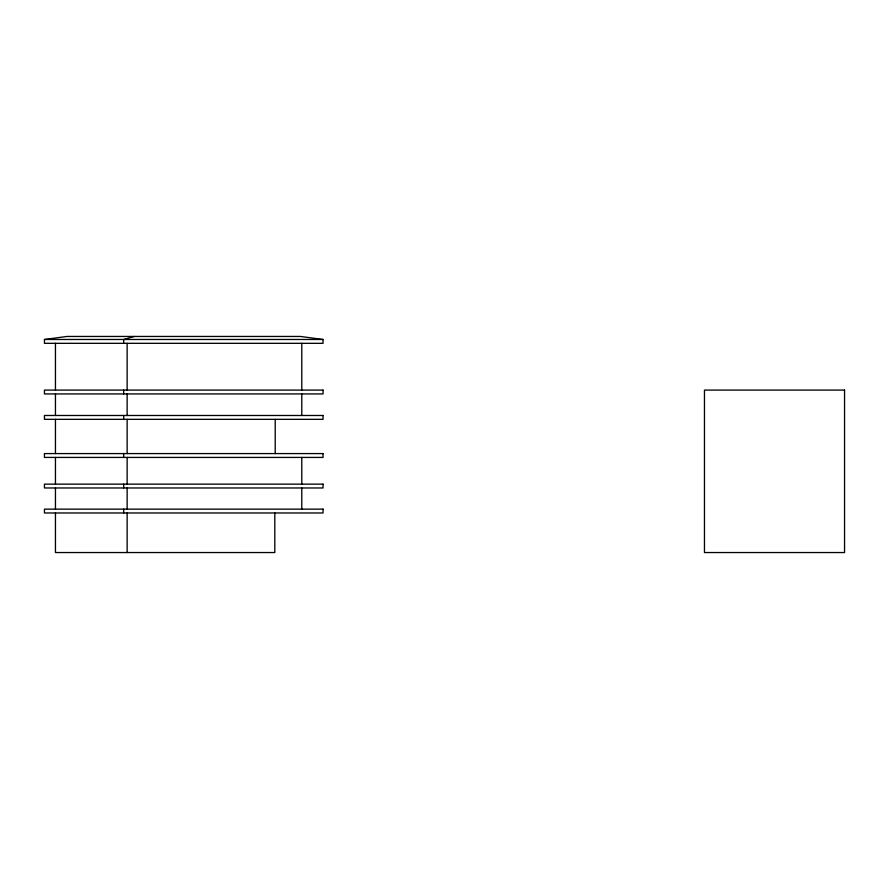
<?xml version="1.0" encoding="UTF-8"?>
<svg xmlns="http://www.w3.org/2000/svg" width="889" height="889" viewBox="0 0 889 889"><rect width="100%" height="100%" fill="white"/><g stroke="black" fill="none" stroke-linecap="round" stroke-linejoin="round"><path stroke-width="1.33" d="M134.361 336.453L123.693 339.476L123.693 343.321M44.45 339.476L67.019 336.453L300.471 336.453L323.04 339.476L323.04 343.321L44.45 343.321L44.45 339.476L323.04 339.476M301.782 343.321L301.782 390.093M301.782 393.938L301.782 415.485M301.782 457.424L301.782 484.138M301.782 487.972L301.782 509.13M275.212 419.33L275.212 453.579M274.812 512.975L274.812 552.547L55.451 552.547L55.451 512.975M127.138 343.321L127.138 390.093M127.138 393.938L127.138 415.485M127.138 419.33L127.138 453.579M127.138 457.424L127.138 484.138M127.138 487.972L127.138 509.13M127.138 512.975L127.138 552.547M123.693 390.093L123.693 393.938M123.693 415.485L123.693 419.33M123.693 453.579L123.693 457.424M123.693 484.138L123.693 487.972M123.693 509.13L123.693 512.975M55.451 343.321L55.451 390.093M55.451 393.938L55.451 415.485M55.451 419.33L55.451 453.579M55.451 457.424L55.451 484.138M55.451 487.972L55.451 509.13M323.04 390.093L44.45 390.093L44.45 393.938L323.04 393.938L323.04 390.093M844.55 390.093L704.466 390.093L704.466 552.547L844.55 552.547L844.55 390.093M323.04 415.485L44.45 415.485L44.45 419.33L323.04 419.33L323.04 415.485M323.04 453.579L44.45 453.579L44.45 457.424L323.04 457.424L323.04 453.579M323.04 484.138L44.45 484.138L44.45 487.972L323.04 487.972L323.04 484.138M323.04 509.13L44.45 509.13L44.45 512.975L323.04 512.975L323.04 509.13"/></g></svg>
